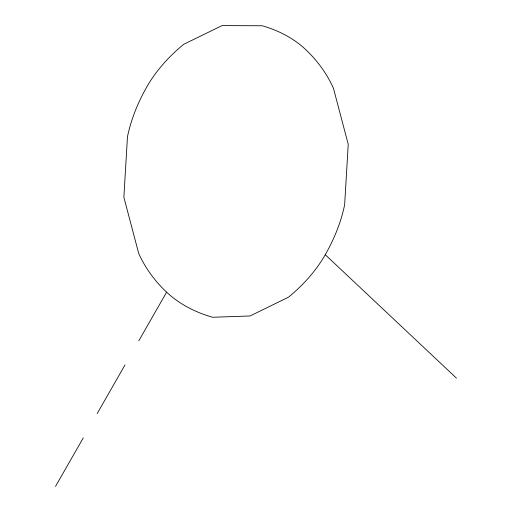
<?xml version="1.0" encoding="UTF-8"?>
<svg xmlns="http://www.w3.org/2000/svg" width="512" height="512" viewBox="0 0 512 512"><rect width="100%" height="100%" fill="white"/><g stroke="black" fill="none" stroke-linecap="round" stroke-linejoin="round"><path stroke-width="0.77" d="M55.52 486.4L83.296 437.843M97.184 413.568L124.954 365.011M138.842 340.73L166.618 292.173A230.419 163.501 -21.5 0 1 138.688 253.395L123.872 197.274L127.456 136.806A230.419 163.501 -21.5 0 1 146.842 86.854A147.123 104.397 -21.5 0 1 183.789 44.269L222.067 25.6L262.163 25.766A147.123 104.397 -21.5 0 1 305.485 49.395A230.419 163.501 -21.5 0 1 333.414 88.173L348.23 144.294L344.646 204.762A230.419 163.501 -21.5 0 1 325.261 254.714A147.123 104.397 -21.5 0 1 288.314 297.299L250.035 315.968L212.614 317.267A156.224 110.848 -21.5 0 1 166.618 292.173M325.261 254.714L456.48 378.17"/></g></svg>
